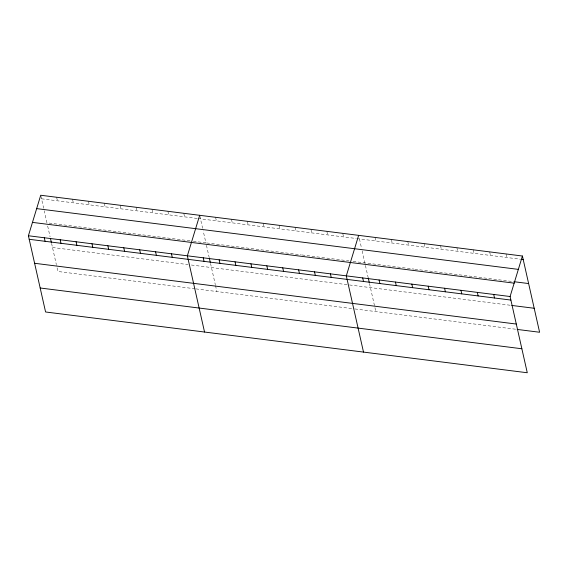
<?xml version="1.0" encoding="UTF-8"?>
<svg xmlns="http://www.w3.org/2000/svg" width="568" height="568" viewBox="0 0 568 568"><rect width="100%" height="100%" fill="white"/><g stroke="black" fill="none" stroke-linecap="round" stroke-linejoin="round"><path stroke-width="0.43" stroke-dasharray="2.84 2.13" d="M41.528 198.8L197.139 218.431M197.976 218.538L356.101 238.489M356.931 238.595L520.636 259.242M189.996 240.839L46.931 222.791L44.226 210.792M193.34 241.258L205.893 242.841L203.188 230.849M206.724 242.948L301.267 254.876M302.105 254.975L348.951 260.889M353.14 261.415L413.98 269.09M414.846 269.204L512.251 281.487M52.497 247.499L188.036 264.596M191.381 265.022L348.667 284.859M349.505 284.966L510.057 305.222M195.115 288.792L57.908 271.483L56.552 265.49M195.946 288.899L354.07 308.843M354.908 308.949L516.326 329.312M506.045 253.953L506.841 257.503M489.666 251.887L490.468 255.437M473.286 249.821L474.088 253.371M456.913 247.754L457.709 251.304M440.534 245.688L441.336 249.238M424.154 243.622L424.956 247.172M407.774 241.556L408.577 245.106M391.402 239.49L392.197 243.04M375.022 237.424L375.824 240.974M359.445 238.908L361.567 248.33M362.15 250.9L368.007 276.9M369.491 283.489L375.824 311.591M342.745 233.356L343.548 236.906M326.856 231.346L327.651 234.896M310.959 229.344L311.754 232.894M295.062 227.335L295.864 230.885M279.165 225.333L279.967 228.883M263.268 223.331L264.07 226.88M247.371 221.321L248.173 224.871M231.474 219.319L232.276 222.869M215.584 217.31L216.38 220.86M199.844 216.017L202.606 228.279M206.447 245.312L209.23 257.666M210.529 263.431L215.322 284.682M215.513 285.541L216.862 291.54M183.791 213.298L184.586 216.848M167.894 211.296L168.696 214.846M151.997 209.287L152.799 212.844M136.1 207.284L136.902 210.834M120.203 205.282L121.005 208.832M104.306 203.273L105.108 206.823M88.416 201.271L89.212 204.821M72.519 199.261L73.315 202.811M56.622 197.259L57.425 200.809M40.889 195.96L43.651 208.229M47.677 226.085L50.083 236.792M51.574 243.381L56.36 264.631"/><path stroke-width="0.85" d="M522.418 256.019L510.092 296.517L527.274 372.75L45.582 311.981L28.4 235.748L40.726 195.25L522.418 256.019L539.6 332.252L517.185 329.426M199.688 215.307L187.362 255.799L204.537 332.031M358.642 235.358L346.317 275.856L363.499 352.089M521.495 259.356L523.22 259.569M36.657 208.619L518.35 269.381M513.969 281.707L528.623 283.553M32.468 222.386L514.161 283.155M28.4 235.748L510.092 296.517M29.202 239.298L510.895 300.067M511.782 305.442L534.197 308.268M34.605 263.282L516.298 324.051M40.172 287.997L521.871 348.766M493.72 294.451L494.515 298.001M477.34 292.385L478.142 295.935M460.96 290.319L461.763 293.869M444.588 288.253L445.383 291.803M428.208 286.187L429.003 289.737M411.828 284.121L412.631 287.671M395.449 282.055L396.251 285.605M379.076 279.988L379.871 283.538M368.192 277.724L369.306 282.665M362.696 277.922L363.499 281.472M330.42 273.847L331.222 277.397M314.53 271.845L315.325 275.395M298.633 269.843L299.428 273.393M282.736 267.833L283.538 271.383M266.839 265.831L267.642 269.381M250.942 263.822L251.745 267.372M235.046 261.82L235.848 265.37M219.149 259.81L219.951 263.36M209.414 258.49L210.345 262.608M203.252 257.808L204.054 261.358M171.465 253.797L172.26 257.347M155.568 251.794L156.37 255.344M139.671 249.785L140.474 253.335M123.774 247.783L124.577 251.333M107.877 245.774L108.68 249.324M91.981 243.771L92.783 247.321M76.091 241.762L76.886 245.312M60.194 239.76L60.989 243.31M50.46 238.439L51.39 242.557M44.297 237.751L45.099 241.308"/></g></svg>
